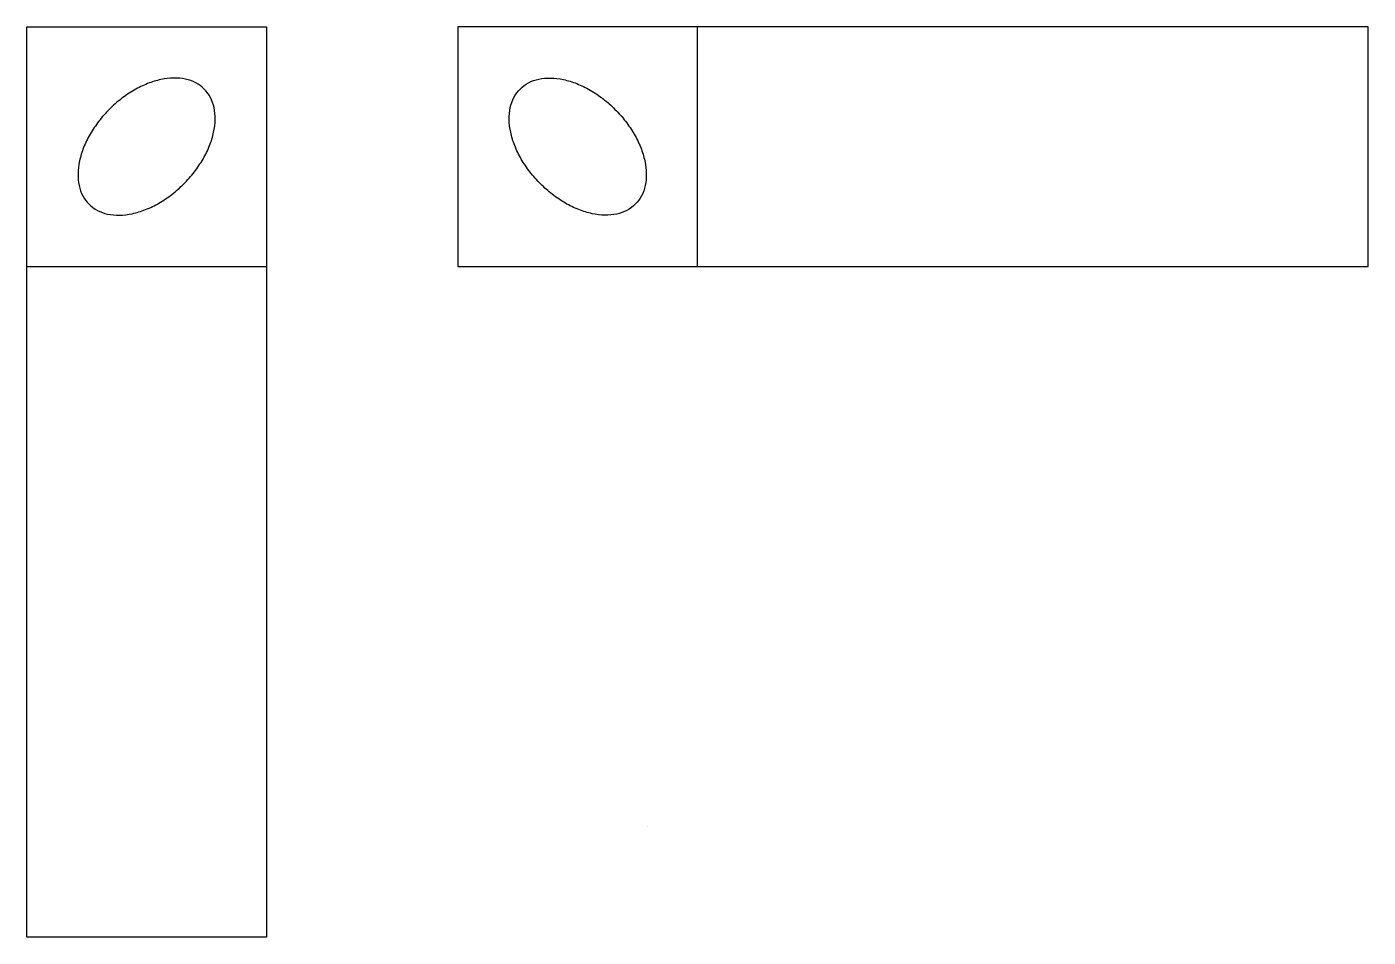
# Model space of a CAD drawing. Extents: x -80 to 200, y -190 to 0.
import ezdxf

# ---------------------------------------------------------------- set-up
doc = ezdxf.new("R2010")
doc.units = 0
doc.layers.add('1', color=7, linetype='CONTINUOUS')

# ---------------------------------------------------------------- blocks, each defined once
blk = doc.blocks.new('*M0')
at = {"layer": '1', "color": 7, "linetype": 'CONTINUOUS'}
blk.add_line((-45, -25), (-45, 25), dxfattribs=at)
blk.add_lwpolyline([(-95, -25), (-45.00002, -25), (-45, -25), (95, -25), (95, -25), (95, 25), (95, 25), (-45, 25), (-45, 25), (-95, 25), (-95, 25)], close=True, dxfattribs=at)
for points in [[(-77.77817, -7.778175, -0.032012), (-79.973859, -5.283574, -0.033478), (-81.786258, -2.585929, -0.03657), (-83.145718, 0.211091, -0.04158), (-83.999995, 3, -0.048798), (-84.31626, 5.67362, -0.058074), (-84.082359, 8.129207, -0.067898), (-83.30728, 10.272392, -0.074699), (-82.02081, 12.020815, -0.074699), (-80.272387, 13.307285, -0.067898), (-78.129202, 14.082364, -0.058074), (-75.673615, 14.316265, -0.048798), (-72.999995, 14, -0.04158), (-70.211086, 13.145723, -0.03657), (-67.414066, 11.786263, -0.033478), (-64.716421, 9.973864, -0.032012), (-62.22182, 7.778175, -0.032012)], [(-62.22182, 7.778175, -0.032012), (-60.026131, 5.283574, -0.033478), (-58.213732, 2.585929, -0.03657), (-56.854272, -0.211091, -0.04158), (-55.999995, -3, -0.048798), (-55.68373, -5.67362, -0.058074), (-55.917631, -8.129207, -0.067898), (-56.69271, -10.272392, -0.074699), (-57.97918, -12.020815, -0.074699), (-59.727603, -13.307285, -0.067898), (-61.870788, -14.082364, -0.058074), (-64.326375, -14.316265, -0.048798), (-66.999995, -14, -0.04158), (-69.788904, -13.145723, -0.03657), (-72.585924, -11.786263, -0.033478), (-75.283569, -9.973864, -0.032012), (-77.77817, -7.778175, -0.032012)]]:
    blk.add_lwpolyline(points, format="xyb", dxfattribs=at)

msp = doc.modelspace()

# ---------------------------------------------------------------- linework, layer by layer
at = {"layer": '1', "color": 7, "linetype": 'CONTINUOUS'}
for p, q in [((-80, -50), (-30, -50)), ((49.49974, -166.99964), (49.49974, -166.99962))]:
    msp.add_line(p, q, dxfattribs=at)
msp.add_lwpolyline([(-30, -50), (-30, -190), (-30, -190), (-80, -190), (-80, -190), (-80, -50), (-80, -50), (-80, 0), (-80, 0), (-30, 0), (-30, 0)], close=True, dxfattribs=at)
for points in [[(-47.22182, -32.778175, 0.032012), (-45.026131, -30.283574, 0.033478), (-43.213732, -27.585929, 0.03657), (-41.854272, -24.788909, 0.04158), (-40.999995, -22, 0.048798), (-40.68373, -19.32638, 0.058074), (-40.917631, -16.870793, 0.067898), (-41.69271, -14.727608, 0.074699), (-42.97918, -12.979185, 0.074699), (-44.727603, -11.692715, 0.067898), (-46.870788, -10.917636, 0.058074), (-49.326375, -10.683735, 0.048798), (-51.999995, -11, 0.04158), (-54.788904, -11.854277, 0.03657), (-57.585924, -13.213737, 0.033478), (-60.283569, -15.026136, 0.032012), (-62.77817, -17.221825, 0.032012)], [(-62.77817, -17.221825, 0.032012), (-64.973859, -19.716426, 0.033478), (-66.786258, -22.414071, 0.03657), (-68.145718, -25.211091, 0.04158), (-68.999995, -28, 0.048798), (-69.31626, -30.67362, 0.058074), (-69.082359, -33.129207, 0.067898), (-68.30728, -35.272392, 0.074699), (-67.02081, -37.020815, 0.074699), (-65.272387, -38.307285, 0.067898), (-63.129202, -39.082364, 0.058074), (-60.673615, -39.316265, 0.048798), (-57.999995, -39, 0.04158), (-55.211086, -38.145723, 0.03657), (-52.414066, -36.786263, 0.033478), (-49.716421, -34.973864, 0.032012), (-47.22182, -32.778175, 0.032012)]]:
    msp.add_lwpolyline(points, format="xyb", dxfattribs=at)

# ---------------------------------------------------------------- block references
msp.add_blockref('*M0', (105, -25), dxfattribs=at)

doc.saveas('drawing.dxf')
